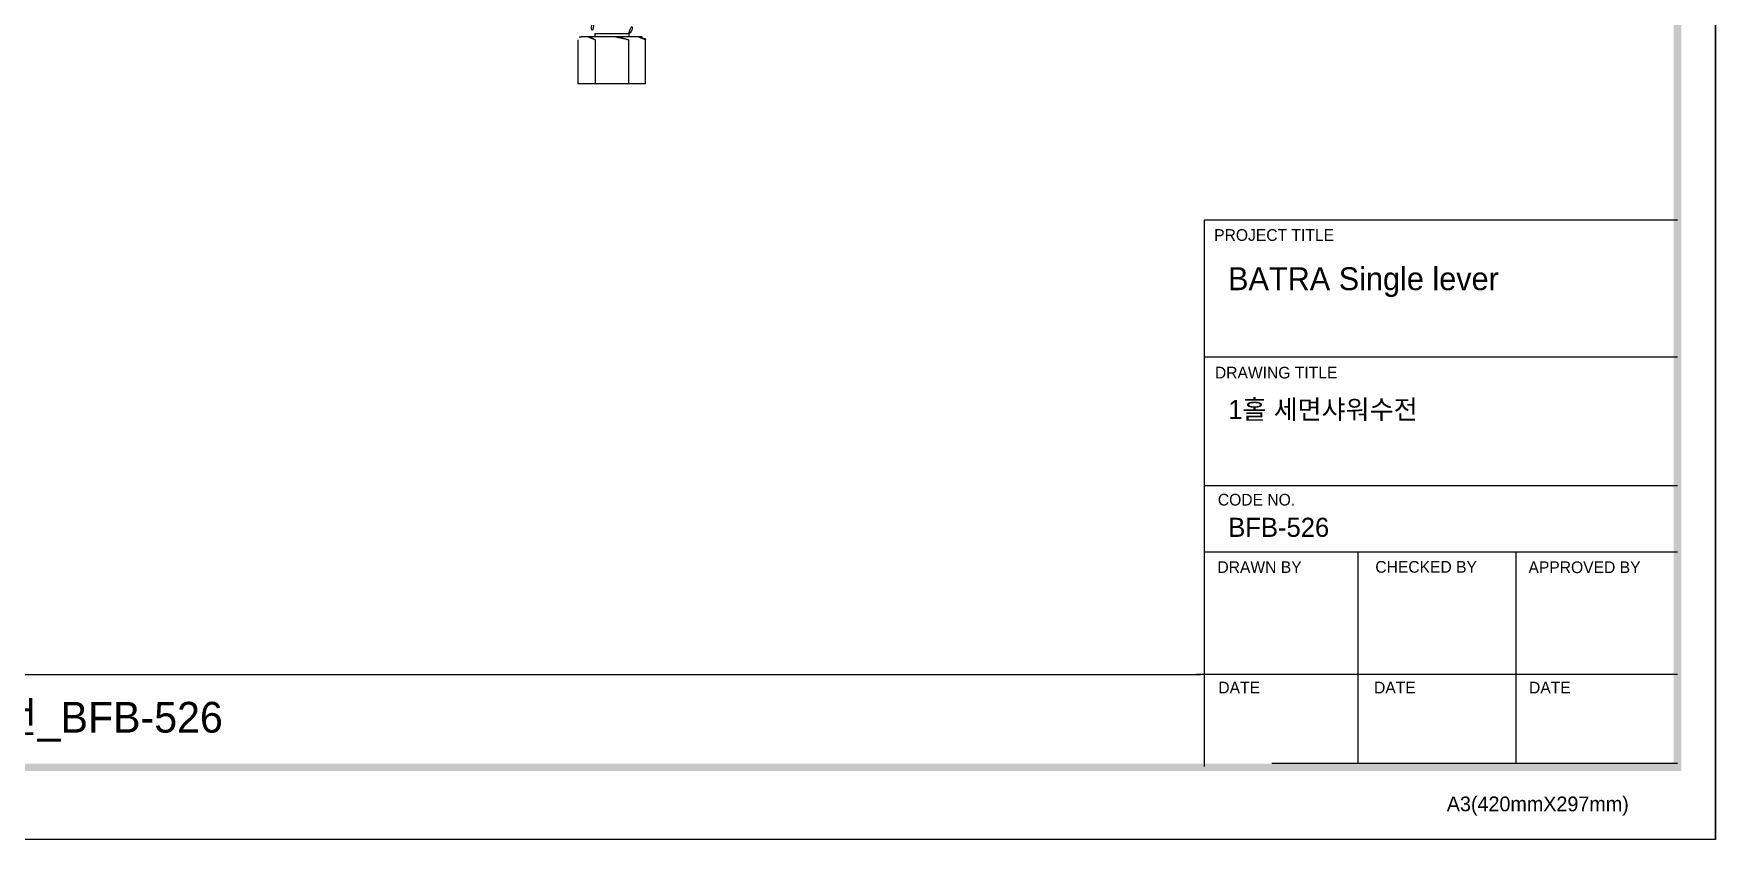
# Model space of a CAD drawing. Extents: x 16296660632 to 16296672714, y -37409619871 to -37409617455.
# Drawn here: x 16296672176 to 16296672714, y -37409618104 to -37409617846 of the extents above; entities that cross this region are included whole.
import ezdxf

# ---------------------------------------------------------------- set-up
doc = ezdxf.new("R2010")
doc.units = 0
doc.header["$LTSCALE"] = 10
doc.header["$MEASUREMENT"] = 0
doc.layers.get('0').update_dxf_attribs({"linetype": 'CONTINUOUS'})
doc.layers.add('1', color=7, linetype='CONTINUOUS')
doc.layers.add('17', color=7, linetype='CONTINUOUS')
doc.styles.add('Daelim Dimension', font='')
doc.styles.get('Daelim Dimension').set_extended_font_data('나눔고딕')

msp = doc.modelspace()

# ---------------------------------------------------------------- linework, layer by layer
at = {"color": 5, "ltscale": 40}
for p, q in [((16296672701.939739, -37409617905.713043), (16296672550.60157, -37409617905.713043)), ((16296672701.939739, -37409617949.456383), (16296672550.60157, -37409617949.456383)), ((16296672701.939739, -37409617949.456383), (16296672550.60157, -37409617949.456383)), ((16296672701.939739, -37409617990.605766), (16296672550.60157, -37409617990.605766)), ((16296672701.939739, -37409617990.605766), (16296672550.60157, -37409617990.605766)), ((16296672701.939739, -37409618011.828941), (16296672550.60157, -37409618011.828941)), ((16296672701.939739, -37409618011.828941), (16296672550.60157, -37409618011.828941)), ((16296672599.757521, -37409618011.828941), (16296672599.757521, -37409618079.389397)), ((16296672650.20578, -37409618011.828941), (16296672650.20578, -37409618079.389397)), ((16296672701.939739, -37409618050.856003), (16296672548.209459, -37409618050.856003)), ((16296672701.939739, -37409618050.856003), (16296672551.78064, -37409618050.856003)), ((16296672701.939739, -37409618079.389397), (16296672572.242519, -37409618079.389397))]:
    msp.add_line(p, q, dxfattribs=at)
at = {"color": 5, "ltscale": 0.5}
msp.add_line((16296672550.60157, -37409617905.713043), (16296672550.60157, -37409618080.304832), dxfattribs=at)
at = {"color": 5}
msp.add_line((16296671807.02898, -37409618050.856003), (16296672549.422501, -37409618050.856003), dxfattribs=at)
at = {"color": 2}
msp.add_lwpolyline([(16296671793.750851, -37409617455.355309), (16296672714.038799, -37409617455.355309), (16296672714.038799, -37409618103.587517), (16296671793.750851, -37409618103.587517)], close=True, dxfattribs=at)
at = {"ltscale": 0.5}
msp.add_lwpolyline([(16296671793.750851, -37409617455.355309), (16296672714.038799, -37409617455.355309), (16296672714.038799, -37409618103.587517), (16296671793.750851, -37409618103.587517)], close=True, dxfattribs=at)
at = {"color": 2}
msp.add_lwpolyline([(16296672714.038799, -37409618103.587517), (16296672714.038799, -37409617455.355309)], dxfattribs=at)
at = {"color": 5, "ltscale": 40}
for points in [[(16296672703.118799, -37409617466.275307), (16296672700.76067, -37409617466.275307), (16296672703.118799, -37409618081.747543), (16296672700.76067, -37409618079.389397)], [(16296672703.118799, -37409617466.275307), (16296672700.76067, -37409617466.275307), (16296672703.118799, -37409618081.747543), (16296672700.76067, -37409618079.389397)], [(16296672703.118799, -37409618081.747543), (16296672700.76067, -37409618079.389397), (16296671804.670851, -37409618081.747543), (16296671807.02898, -37409618079.389397)]]:
    msp.add_trace(points, dxfattribs=at)
at = {"layer": '1', "color": 7}
for p, q in [((16296672350.493361, -37409617862.074211), (16296672350.493361, -37409617848.074211)), ((16296672370.943359, -37409617847.074211), (16296672351.493361, -37409617847.074211)), ((16296672355.868361, -37409617848.074211), (16296672355.868361, -37409617862.074211)), ((16296672366.618361, -37409617848.074211), (16296672366.618361, -37409617862.074211)), ((16296672371.993361, -37409617862.074211), (16296672371.993361, -37409617848.074211)), ((16296672371.993361, -37409617862.074211), (16296672350.493361, -37409617862.074211))]:
    msp.add_line(p, q, dxfattribs=at)
at = {"layer": '1'}
for centre, start, end in [((16296672356.937901, -37409617844.165497), 133.67886879, 240.16797402), ((16296672365.54882, -37409617844.165497), 299.83202598, 46.32113121)]:
    msp.add_arc(centre, 2.200274, start, end, dxfattribs=at)
at = {"layer": '1', "color": 7}
for centre, radius, start, end in [((16296672353.180861, -37409617851.185539), 4.111328, 49.18018673, 130.81981327), ((16296672351.493361, -37409617848.074211), 1, 90, 180), ((16296672361.243361, -37409617862.019524), 14.945312, 68.92168161, 111.07831839), ((16296672369.305861, -37409617851.185539), 4.111328, 49.18018673, 130.81981327), ((16296672370.993361, -37409617848.074211), 1, 0, 90)]:
    msp.add_arc(centre, radius, start, end, dxfattribs=at)
at = {"layer": '17', "color": 7, "linetype": 'Continuous'}
for p, q in [((16296672355.843361, -37409617846.074211), (16296672355.843361, -37409617847.074211)), ((16296672355.843361, -37409617846.074211), (16296672366.64336, -37409617846.074211)), ((16296672366.64336, -37409617846.074211), (16296672366.64336, -37409617847.074211))]:
    msp.add_line(p, q, dxfattribs=at)

# ---------------------------------------------------------------- texts
at = {"color": 5, "ltscale": 40, "style": 'Daelim Dimension'}
for s, height, p in [('PROJECT TITLE', 3.7368116, (16296672553.805349, -37409617912.300041)), ('DRAWING TITLE', 3.7368116, (16296672554.04493, -37409617956.280296)), ('CODE NO.', 3.7368116, (16296672554.982031, -37409617996.894821)), ('DRAWN BY', 3.7368116, (16296672554.835489, -37409618018.434708)), ('CHECKED BY', 3.7368116, (16296672605.323931, -37409618018.368439)), ('APPROVED BY', 3.7368116, (16296672654.289749, -37409618018.489159)), ('DATE', 3.7368116, (16296672555.127359, -37409618056.948868)), ('DATE', 3.7368116, (16296672604.926559, -37409618056.948868)), ('DATE', 3.7368116, (16296672654.46159, -37409618056.948868)), ('A3(420mmX297mm)', 4.71626222, (16296672628.17877, -37409618094.609894))]:
    msp.add_text(s, height=height, dxfattribs=at).set_placement(p)
at = {"attachment_point": 1, "style": 'Daelim Dimension'}
for s, insert, char_height, width in [('BATRA Single lever', (16296672558.250099, -37409617920.739197), 7.32522525, 117.73294515), ('1홀 세면샤워수전 ', (16296672558.314739, -37409617963.134804), 6.1152, 102.91256292), ('BFB-526', (16296672558.314739, -37409618000.795731), 6.1152, 102.91256292)]:
    msp.add_mtext(s, dxfattribs=dict(at, insert=insert, char_height=char_height, width=width))
at = {"color": 2, "insert": (16296671956.95351, -37409618059.650543), "char_height": 9.828, "width": 379.15283589, "attachment_point": 1, "style": 'Daelim Dimension'}
msp.add_mtext('{\\f나눔고딕|b0|i0|c129|p50;BATRA Single lever_1홀 세면샤워수전_BFB-526}', dxfattribs=at)

doc.saveas('drawing.dxf')
